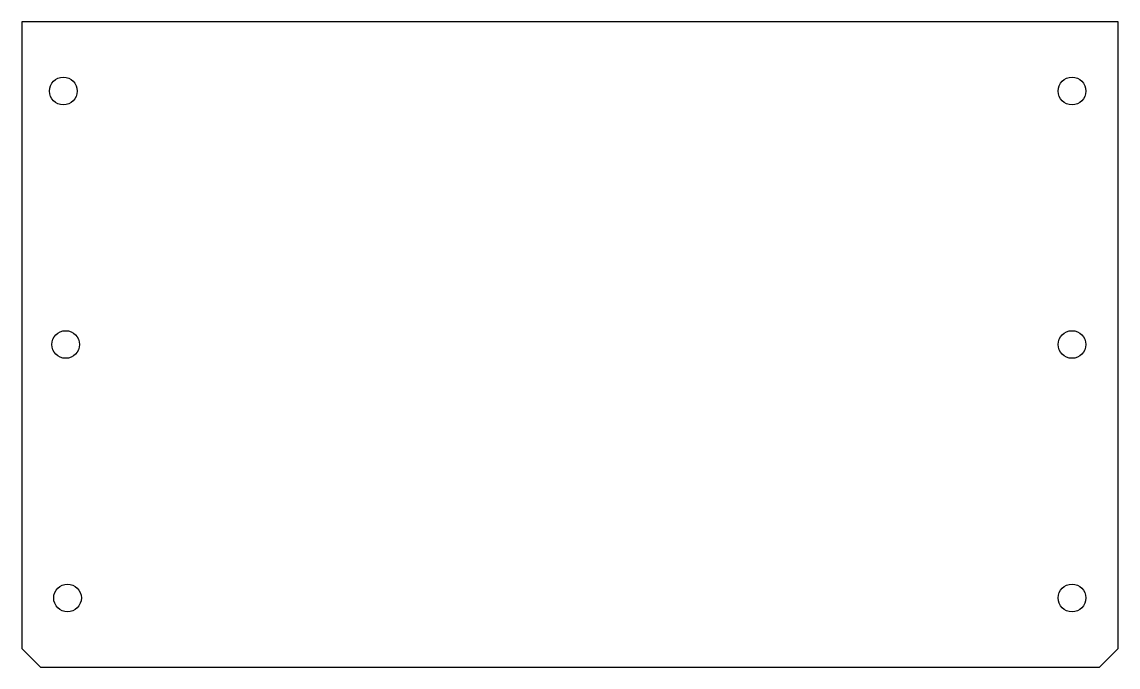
# Model space of a CAD drawing. Header units: millimetres. Extents: x -57 to 62, y 0 to 70.
import ezdxf

# ---------------------------------------------------------------- set-up
doc = ezdxf.new("R2010")
doc.units = ezdxf.units.MM
doc.layers.get('0').update_dxf_attribs({"linetype": 'CONTINUOUS'})

msp = doc.modelspace()

# ---------------------------------------------------------------- linework, layer by layer
msp.add_lwpolyline([(62, 70), (-57, 70), (-57, 2), (-55, 0), (60, 0), (62, 2)], close=True)
for centre in [(-52.5, 62.5), (57, 62.5), (-52.25, 35), (57, 35), (-52.05, 7.5), (57, 7.5)]:
    msp.add_circle(centre, 1.5)

doc.saveas('drawing.dxf')
